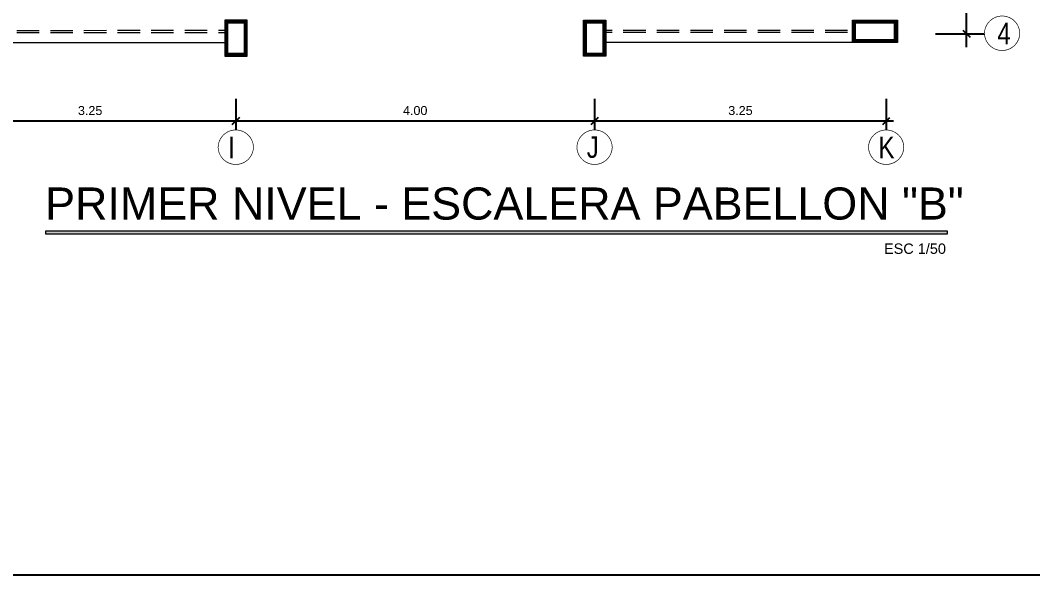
# Model space of a CAD drawing. Header units: millimetres. Extents: x 3354 to 3637, y 1117 to 1358.
# Drawn here: x 3563.05 to 3574.34, y 1161.67 to 1167.85 of the extents above; entities that cross this region are included whole.
import ezdxf

# ---------------------------------------------------------------- set-up
doc = ezdxf.new("R2010")
doc.units = ezdxf.units.MM
doc.linetypes.add('DASHED2', pattern=[0.375, 0.25, -0.125])
for name, color, linetype, lineweight in [('CASCO', 252, 'Continuous', 9), ('COTAS', 7, 'Continuous', 9), ('muros', 7, 'Continuous', 5)]:
    doc.layers.add(name, color=color, linetype=linetype, lineweight=lineweight)
doc.styles.add('1', font='arial.ttf')
doc.styles.get("Standard").update_dxf_attribs({"font": 'arial.ttf'})
doc.styles.add('style1', font='arial.ttf')
doc.styles.add('style2', font='arial.ttf')
doc.dimstyles.new('Esc  1  50', dxfattribs={"dimtxt": 0.1, "dimasz": 0.08, "dimexe": 0.2, "dimexo": 0.15, "dimgap": 0.065, "dimtad": 1, "dimzin": 4, "dimdsep": 46, "dimtxsty": 'Standard', "dimblk": 'OBLIQUE', "dimcen": 0.12, "dimdle": 0.15, "dimadec": 0, "dimazin": 0, "dimtfac": 1, "dimtix": 1, "dimtmove": 0, "dimatfit": 3, "dimldrblk": 'OBLIQUE', "dimfxl": 1, "dimarcsym": 0})

# ---------------------------------------------------------------- blocks, each defined once
blk = doc.blocks.new('_Oblique')
at = {"color": 0, "linetype": 'ByBlock', "lineweight": -2}
blk.add_line((-0.5, -0.5), (0.5, 0.5), dxfattribs=at)
blk = doc.blocks.new('*D56')
at = {"layer": 'CASCO', "color": 0, "lineweight": -2, "transparency": 16777216}
for p, q in [((3562.202, 1166.977), (3562.202, 1166.629)), ((3565.453, 1166.977), (3565.453, 1166.629)), ((3562.122, 1166.729), (3565.533, 1166.729))]:
    blk.add_line(p, q, dxfattribs=at)
at = {"layer": 'Defpoints', "color": 0, "transparency": 16777216}
for p in [(3562.202, 1167.227), (3565.453, 1167.227), (3565.453, 1166.729)]:
    blk.add_point(p, dxfattribs=at)
at = {"layer": 'CASCO', "color": 0, "lineweight": -2, "transparency": 16777216, "xscale": 0.08, "yscale": 0.08, "zscale": 0.08, "rotation": 180}
blk.add_blockref('_Oblique', (3562.202, 1166.729), dxfattribs=at)
at = {"layer": 'CASCO', "color": 0, "lineweight": -2, "transparency": 16777216, "xscale": 0.08, "yscale": 0.08, "zscale": 0.08}
blk.add_blockref('_Oblique', (3565.453, 1166.729), dxfattribs=at)
at = {"layer": 'CASCO', "color": 0, "lineweight": 5, "transparency": 16777216, "insert": (3563.828, 1166.845), "char_height": 0.1, "attachment_point": 5}
blk.add_mtext('3.25', dxfattribs=at)
blk = doc.blocks.new('*D57')
at = {"layer": 'CASCO', "color": 0, "lineweight": -2, "transparency": 16777216}
for p, q in [((3565.453, 1166.977), (3565.453, 1166.629)), ((3569.454, 1166.977), (3569.454, 1166.629)), ((3565.373, 1166.729), (3569.534, 1166.729))]:
    blk.add_line(p, q, dxfattribs=at)
at = {"layer": 'Defpoints', "color": 0, "transparency": 16777216}
for p in [(3565.453, 1167.227), (3569.454, 1167.227), (3569.454, 1166.729)]:
    blk.add_point(p, dxfattribs=at)
at = {"layer": 'CASCO', "color": 0, "lineweight": -2, "transparency": 16777216, "xscale": 0.08, "yscale": 0.08, "zscale": 0.08, "rotation": 180}
blk.add_blockref('_Oblique', (3565.453, 1166.729), dxfattribs=at)
at = {"layer": 'CASCO', "color": 0, "lineweight": -2, "transparency": 16777216, "xscale": 0.08, "yscale": 0.08, "zscale": 0.08}
blk.add_blockref('_Oblique', (3569.454, 1166.729), dxfattribs=at)
at = {"layer": 'CASCO', "color": 0, "lineweight": 5, "transparency": 16777216, "insert": (3567.453, 1166.845), "char_height": 0.1, "attachment_point": 5}
blk.add_mtext('4.00', dxfattribs=at)
blk = doc.blocks.new('*D58')
at = {"layer": 'CASCO', "color": 0, "lineweight": -2, "transparency": 16777216}
for p, q in [((3569.454, 1166.977), (3569.454, 1166.629)), ((3572.706, 1166.977), (3572.706, 1166.629)), ((3569.374, 1166.729), (3572.786, 1166.729))]:
    blk.add_line(p, q, dxfattribs=at)
at = {"layer": 'Defpoints', "color": 0, "transparency": 16777216}
for p in [(3569.454, 1167.227), (3572.706, 1167.227), (3572.706, 1166.729)]:
    blk.add_point(p, dxfattribs=at)
at = {"layer": 'CASCO', "color": 0, "lineweight": -2, "transparency": 16777216, "xscale": 0.08, "yscale": 0.08, "zscale": 0.08, "rotation": 180}
blk.add_blockref('_Oblique', (3569.454, 1166.729), dxfattribs=at)
at = {"layer": 'CASCO', "color": 0, "lineweight": -2, "transparency": 16777216, "xscale": 0.08, "yscale": 0.08, "zscale": 0.08}
blk.add_blockref('_Oblique', (3572.706, 1166.729), dxfattribs=at)
at = {"layer": 'CASCO', "color": 0, "lineweight": 5, "transparency": 16777216, "insert": (3571.08, 1166.845), "char_height": 0.1, "attachment_point": 5}
blk.add_mtext('3.25', dxfattribs=at)
blk = doc.blocks.new('*D63')
at = {"layer": 'CASCO', "color": 0, "lineweight": -2, "transparency": 16777216}
for p, q in [((3573.601, 1167.552), (3573.601, 1169.951)), ((3573.255, 1169.801), (3573.801, 1169.801)), ((3573.255, 1167.702), (3573.801, 1167.702))]:
    blk.add_line(p, q, dxfattribs=at)
at = {"layer": 'Defpoints', "color": 0, "transparency": 16777216}
for p in [(3573.105, 1169.801), (3573.601, 1169.801), (3573.105, 1167.702)]:
    blk.add_point(p, dxfattribs=at)
at = {"layer": 'CASCO', "color": 0, "lineweight": -2, "transparency": 16777216, "xscale": 0.08, "yscale": 0.08, "zscale": 0.08}
for p, rotation in [((3573.601, 1169.801), 90), ((3573.601, 1167.702), 270)]:
    blk.add_blockref('_Oblique', p, dxfattribs=dict(at, rotation=rotation))
at = {"layer": 'CASCO', "color": 0, "transparency": 16777216, "insert": (3573.485, 1168.752), "char_height": 0.1, "attachment_point": 5, "rotation": 90}
blk.add_mtext('2.10', dxfattribs=at)

msp = doc.modelspace()

# ---------------------------------------------------------------- hatches: boundary and pattern name
at = {"layer": 'muros', "ltscale": 2}
msp.add_hatch(color=7, dxfattribs=at).paths.add_polyline_path([(3573.387, 1165.505), (3573.387, 1165.469), (3563.333, 1165.469), (3563.333, 1165.505)])

# ---------------------------------------------------------------- linework, layer by layer
at = {"ltscale": 2}
msp.add_lwpolyline([(3556.073, 1161.671), (3599.312, 1161.671), (3599.312, 1197.727), (3556.073, 1197.727)], close=True, dxfattribs=at)
at = {"layer": 'CASCO'}
msp.add_line((3572.33, 1167.602), (3572.33, 1167.852), dxfattribs=at)
at = {"layer": 'CASCO', "lineweight": 5}
for p, q in [((3562.579, 1167.603), (3565.328, 1167.603)), ((3572.33, 1167.602), (3569.58, 1167.602))]:
    msp.add_line(p, q, dxfattribs=at)
at = {"layer": 'CASCO', "ltscale": 2, "const_width": 0.0076}
for points in [[(3573.801, 1167.702, 0.951688), (3574.195, 1167.702, 1)], [(3565.649, 1166.432, -0.951688), (3565.255, 1166.432, -1)], [(3569.65, 1166.432, -0.951688), (3569.256, 1166.432, -1)], [(3572.902, 1166.432, -0.951688), (3572.508, 1166.432, -1)]]:
    msp.add_lwpolyline(points, format="xyb", close=True, dxfattribs=at)
at = {"layer": 'CASCO', "lineweight": 5}
for points in [[(3565.328, 1167.452), (3565.578, 1167.452), (3565.578, 1167.452), (3565.578, 1167.852), (3565.328, 1167.852)], [(3569.58, 1167.452), (3569.33, 1167.452), (3569.33, 1167.452), (3569.33, 1167.852), (3569.58, 1167.852)], [(3572.83, 1167.602), (3572.33, 1167.602), (3572.33, 1167.852), (3572.83, 1167.852)]]:
    msp.add_lwpolyline(points, close=True, dxfattribs=at)
at = {"layer": 'CASCO', "const_width": 0.04}
for points in [[(3565.348, 1167.472), (3565.558, 1167.472), (3565.558, 1167.832), (3565.348, 1167.832)], [(3569.56, 1167.472), (3569.35, 1167.472), (3569.35, 1167.832), (3569.56, 1167.832)], [(3572.81, 1167.622), (3572.35, 1167.622), (3572.35, 1167.832), (3572.81, 1167.832)]]:
    msp.add_lwpolyline(points, close=True, dxfattribs=at)
at = {"layer": 'CASCO', "linetype": 'DASHED2', "lineweight": 5}
for points in [[(3562.634, 1167.739), (3565.328, 1167.74)], [(3562.634, 1167.716), (3565.328, 1167.716)], [(3572.273, 1167.738), (3569.58, 1167.739)], [(3572.273, 1167.716), (3569.58, 1167.715)]]:
    msp.add_lwpolyline(points, dxfattribs=at)
at = {"layer": 'COTAS'}
msp.add_lwpolyline([(3573.387, 1165.469), (3563.333, 1165.469), (3563.333, 1165.505), (3573.387, 1165.505)], close=True, dxfattribs=at)

# ---------------------------------------------------------------- texts
at = {"layer": 'CASCO', "style": 'style1', "width": 0.8}
for s, p in [('4', (3573.945, 1167.584)), ('I', (3565.366, 1166.314)), ('J', (3569.366, 1166.318)), ('K', (3572.619, 1166.314))]:
    msp.add_text(s, height=0.24, dxfattribs=at).set_placement(p)
at = {"layer": 'COTAS'}
for s, height, style, p in [('PRIMER NIVEL - ESCALERA PABELLON "B"', 0.35785, '1', (3563.326, 1165.63)), ('ESC 1/50', 0.1155, 'style2', (3572.681, 1165.248))]:
    msp.add_text(s, height=height, dxfattribs=dict(at, style=style)).set_placement(p)

# ---------------------------------------------------------------- dimensions: what is measured, and where the dimension line sits
at = {"layer": 'CASCO'}
dim = msp.add_linear_dim(base=(3573.601, 1169.801), p1=(3573.105, 1167.702), p2=(3573.105, 1169.801), angle=270, dimstyle='Esc  1  50', dxfattribs=at)
dim.commit()
dim.dimension.update_dxf_attribs({"geometry": '*D63', "text_midpoint": (3573.485, 1168.752)})
at = {"layer": 'CASCO', "lineweight": 5}
for base, p1, p2, picture, middle in [((3565.453, 1166.729), (3562.202, 1167.227), (3565.453, 1167.227), '*D56', (3563.828, 1166.845)), ((3569.454, 1166.729), (3565.453, 1167.227), (3569.454, 1167.227), '*D57', (3567.453, 1166.845)), ((3572.706, 1166.729), (3569.454, 1167.227), (3572.706, 1167.227), '*D58', (3571.08, 1166.845))]:
    dim = msp.add_linear_dim(base=base, p1=p1, p2=p2, angle=180, dimstyle='Esc  1  50', override={"dimexe": 0.1, "dimexo": 0.25, "dimdle": 0.08}, dxfattribs=at)
    dim.commit()
    dim.dimension.update_dxf_attribs({"geometry": picture, "text_midpoint": middle})

doc.saveas('drawing.dxf')
